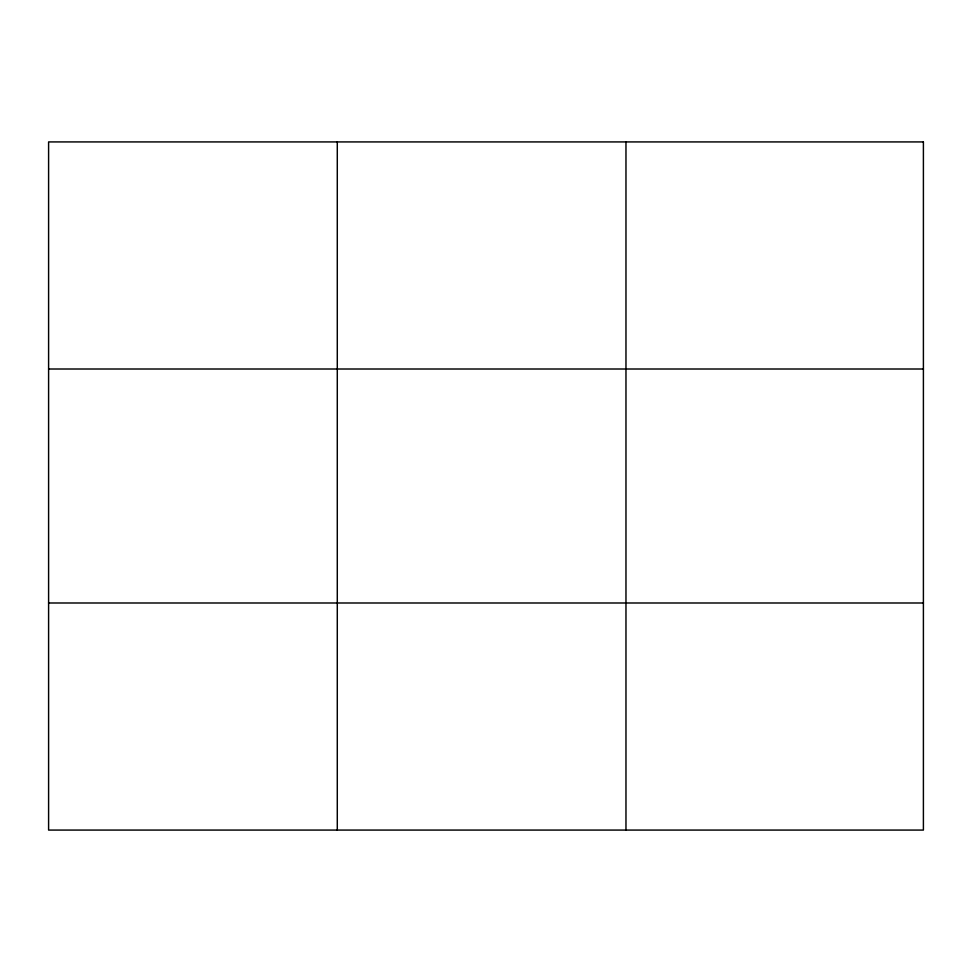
<?xml version="1.0" encoding="UTF-8"?>
<svg xmlns="http://www.w3.org/2000/svg" width="972" height="972" viewBox="0 0 972 972"><rect width="100%" height="100%" fill="white"/><g stroke="black" fill="none" stroke-linecap="round" stroke-linejoin="round"><path stroke-width="1.46" d="M337.284 830.076L337.284 141.924M625.968 830.076L625.968 141.924M48.6 369.008L923.4 369.008M48.6 602.992L923.4 602.992M923.4 141.924L923.4 830.076L48.6 830.076L48.6 141.924L923.4 141.924"/></g></svg>
